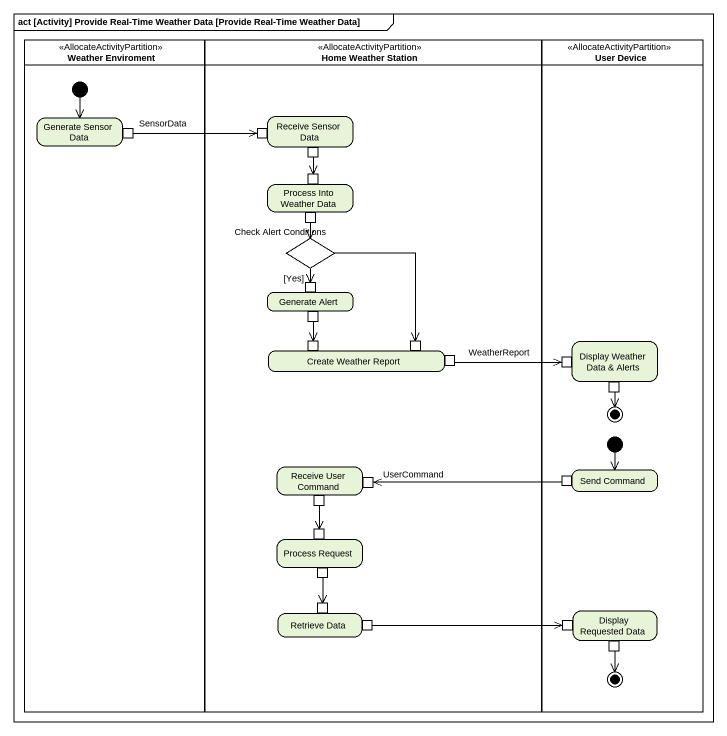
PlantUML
@startuml
mainframe act [Activity] Provide Real-Time Weather Data [Provide Real-Time Weather Data]
hide empty description
state "Weather Enviroment" as Weather_Enviroment <<AllocateActivityPartition>> {
  state "Generate Sensor Data" as Generate_Sensor_Data {
    state pin1 <<outputPin>>
  }
  [*] --> Generate_Sensor_Data
}
state "Home Weather Station" as Home_Weather_Station <<AllocateActivityPartition>> {
  state "Receive Sensor Data" as Receive_Sensor_Data {
    state pin2 <<inputPin>>
    state pin3 <<outputPin>>
  }
  state "Process Into Weather Data" as Process_Into_Weather_Data {
    state pin4 <<inputPin>>
    state pin5 <<outputPin>>
  }
  state "Check Alert Conditions" as Check_Alert_Conditions <<choice>>
  state "Generate Alert" as Generate_Alert {
    state pin6 <<inputPin>>
    state pin7 <<outputPin>>
  }
  state "Create Weather Report" as Create_Weather_Report {
    state pin8 <<inputPin>>
    state pin9 <<inputPin>>
    state pin10 <<outputPin>>
  }
  state "Receive User Command" as Receive_User_Command {
    state pin13 <<inputPin>>
    state pin15 <<outputPin>>
  }
  state "Process Request" as Process_Request {
    state pin16 <<inputPin>>
    state pin17 <<outputPin>>
  }
  state "Retrieve Data" as Retrieve_Data {
    state pin18 <<inputPin>>
    state pin19 <<outputPin>>
  }
}
state "User Device" as User_Device <<AllocateActivityPartition>> {
  state "Display Weather Data & Alerts" as Display_Weather_Data_Alerts {
    state pin11 <<inputPin>>
    state pin12 <<outputPin>>
  }
  state final1 <<end>>
  state "Send Command" as Send_Command {
    state pin14 <<outputPin>>
  }
  state "Display Requested Data" as Display_Requested_Data {
    state pin20 <<inputPin>>
    state pin21 <<outputPin>>
  }
  state final2 <<end>>
  [*] --> Send_Command
}
pin1 -right-> pin2 : SensorData
pin3 --> pin4
pin5 --> Check_Alert_Conditions
Check_Alert_Conditions --> pin6 : [Yes]
Check_Alert_Conditions --> pin9
pin7 --> pin8
pin10 -right-> pin11 : WeatherReport
pin12 --> final1
pin14 -left-> pin13 : UserCommand
pin15 --> pin16
pin17 --> pin18
pin19 -right-> pin20
pin21 --> final2
@enduml
